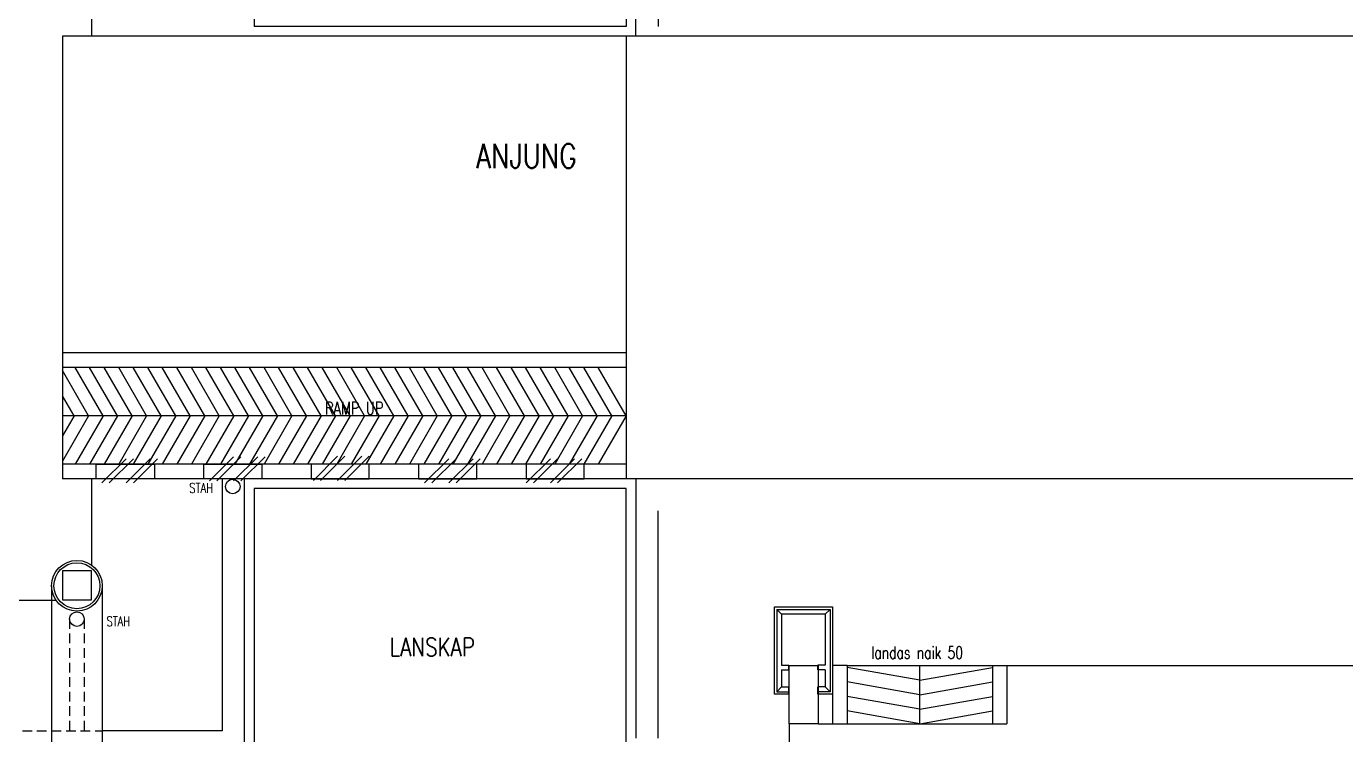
# Model space of a CAD drawing. Header units: millimetres. Extents: x 982 to 80582, y 687 to 58800.
# Drawn here: x 13346 to 26962, y 25021 to 32335 of the extents above; entities that cross this region are included whole.
import ezdxf
from ezdxf.enums import TextEntityAlignment as Align

# ---------------------------------------------------------------- set-up
doc = ezdxf.new("R2010")
doc.units = ezdxf.units.MM
doc.linetypes.add('DASHED2', pattern=[0.375, 0.25, -0.125])
doc.linetypes.add('HIDDEN', pattern=[0.375, 0.25, -0.125])
for name, color, linetype in [('A-ARR', 4, 'Continuous'), ('A-COLUMN', 3, 'Continuous'), ('A-DRAIN', 9, 'Continuous'), ('A-DROP', 8, 'Continuous'), ('A-FLR SYM', 13, 'Continuous'), ('A-NOTE', 2, 'Continuous'), ('A-PANEL', 13, 'Continuous'), ('A-PARTITION', 4, 'Continuous'), ('A-PTILE', 8, 'Continuous'), ('A-ROOMSYM', 3, 'Continuous'), ('A-RWDP', 4, 'Continuous'), ('A-STAIRH', 8, 'HIDDEN'), ('A-SYM', 8, 'Continuous'), ('A-WALL', 1, 'Continuous'), ('A-WLH', 7, 'Continuous')]:
    doc.layers.add(name, color=color, linetype=linetype)
doc.styles.add('ROMANS', font='romans.shx', dxfattribs={"width": 0.75, "height": 200})
doc.styles.add('style1', font='romans.shx', dxfattribs={"height": 750})

# ---------------------------------------------------------------- blocks, each defined once
blk = doc.blocks.new('A$C0ECF3D93')
at = {"layer": 'A-NOTE', "color": 8, "linetype": 'Continuous', "ltscale": 500}
for p, q in [((75, 825), (25, 875)), ((75, 650), (75, 825)), ((75, 825), (150, 825)), ((150, 875), (150, 825)), ((450, 875), (450, 825)), ((525, 825), (450, 825)), ((525, 825), (575, 875)), ((525, 650), (525, 825)), ((75, 650), (150, 650)), ((75, 75), (75, 600)), ((75, 600), (150, 600)), ((150, 650), (150, 600)), ((525, 650), (450, 650)), ((450, 650), (450, 600)), ((525, 600), (450, 600)), ((525, 75), (525, 600)), ((75, 75), (25, 25)), ((75, 75), (525, 75)), ((525, 75), (575, 25))]:
    blk.add_line(p, q, dxfattribs=at)
at = {"layer": 'A-PANEL', "color": 8}
for p, q in [((0, 0), (0, 900)), ((0, 900), (150, 900)), ((25, 875), (150, 875)), ((25, 25), (25, 875)), ((150, 900), (150, 875)), ((450, 900), (600, 900)), ((450, 900), (450, 875)), ((575, 875), (450, 875)), ((575, 25), (575, 875)), ((600, 900), (600, 0)), ((600, 0), (0, 0)), ((575, 25), (25, 25))]:
    blk.add_line(p, q, dxfattribs=at)
blk = doc.blocks.new('A$C52B244CD')
at = {"layer": 'A-WLH', "color": 8}
for p, q in [((0, 0), (250, 250)), ((75, 0), (325, 250)), ((250, 0), (500, 250)), ((325, 0), (575, 250))]:
    blk.add_line(p, q, dxfattribs=at)

msp = doc.modelspace()

# ---------------------------------------------------------------- linework, layer by layer
at = {"color": 8}
for p, q in [((19537.1, 32233.1), (19537.1, 27663.1)), ((13604.9, 26558.1), (13604.9, 24728.1)), ((14129.2, 26558.1), (14129.2, 24728.1)), ((21667.1, 25733.1), (21667.1, 25133.1)), ((21817.1, 25733.1), (21667.1, 25733.1)), ((21817.1, 25733.1), (21817.1, 25133.1)), ((23317.1, 25733.1), (23317.1, 25133.1)), ((23317.1, 25733.1), (23467.1, 25733.1)), ((23467.1, 25733.1), (23467.1, 25133.1)), ((23467.1, 25733.1), (27217.1, 25733.1))]:
    msp.add_line(p, q, dxfattribs=at)
at = {"layer": 'A-COLUMN', "color": 8}
for points in [[(13717.8, 26411.5), (14017.8, 26411.5), (14017.8, 26711.5), (13717.8, 26711.5)], [(21217.1, 25733.1), (21517.1, 25733.1), (21517.1, 25133.1), (21217.1, 25133.1)]]:
    msp.add_lwpolyline(points, close=True, dxfattribs=at)
at = {"layer": 'A-DRAIN', "color": 8, "linetype": 'Continuous', "ltscale": 1000}
for p, q in [((15697.1, 36253.1), (15697.1, 32333.1)), ((19537.1, 36253.1), (19537.1, 32333.1)), ((19637.1, 32233.1), (19637.1, 34583.1)), ((19867.1, 34583.1), (19867.1, 32333.1)), ((19537.1, 32333.1), (15697.1, 32333.1)), ((19537.1, 32233.1), (13717.1, 32233.1)), ((43767.1, 32233.1), (19537.1, 32233.1)), ((19537.1, 28963.1), (13717.1, 28963.1)), ((19537.1, 28813.1), (13717.1, 28813.1)), ((19537.1, 27813.1), (13717.1, 27813.1)), ((19537.1, 27663.1), (13717.1, 27663.1)), ((15367.1, 27663.1), (15367.1, 25058.1)), ((15597.1, 24483.1), (15597.1, 27663.1)), ((43767.1, 27663.1), (19537.1, 27663.1)), ((19637.1, 27663.1), (19637.1, 24983.1)), ((15697.1, 27563.1), (15697.1, 23313.1)), ((19537.1, 27563.1), (15697.1, 27563.1)), ((19537.1, 23313.1), (19537.1, 27563.1)), ((19867.1, 24983.1), (19867.1, 27333.1)), ((15367.1, 25058.1), (14129.2, 25058.1))]:
    msp.add_line(p, q, dxfattribs=at)
at = {"layer": 'A-DROP', "color": 8}
for p, q in [((14017.1, 32793.1), (14017.1, 32233.1)), ((13717.1, 32233.1), (13717.1, 27663.1)), ((14017.1, 27663.1), (14017.1, 26773.1)), ((8082, 26408.1), (13652.1, 26408.1)), ((21817.1, 25733.1), (23317.1, 25733.1)), ((21217.1, 25133.1), (21217.1, 23558.1)), ((21517.1, 25133.1), (23467.1, 25133.1))]:
    msp.add_line(p, q, dxfattribs=at)
at = {"layer": 'A-NOTE', "color": 8, "linetype": 'Continuous', "ltscale": 500}
for p, q in [((19537.1, 28313.1), (13717.1, 28313.1)), ((22567.1, 25133.1), (22567.1, 25733.1))]:
    msp.add_line(p, q, dxfattribs=at)
at = {"layer": 'A-PARTITION', "color": 8}
for radius in [262.1, 237.1]:
    msp.add_circle((13867.1, 26558.1), radius, dxfattribs=at)
at = {"layer": 'A-PTILE', "color": 8}
for p, q in [((13987.1, 28313.1), (13717.1, 28780.7)), ((14137.1, 28313.1), (13848.4, 28813.1)), ((14287.1, 28313.1), (13998.4, 28813.1)), ((14437.1, 28313.1), (14148.4, 28813.1)), ((14587.1, 28313.1), (14298.4, 28813.1)), ((14737.1, 28313.1), (14448.4, 28813.1)), ((14887.1, 28313.1), (14598.4, 28813.1)), ((15037.1, 28313.1), (14748.4, 28813.1)), ((15187.1, 28313.1), (14898.4, 28813.1)), ((15337.1, 28313.1), (15048.4, 28813.1)), ((15487.1, 28313.1), (15198.4, 28813.1)), ((15637.1, 28313.1), (15348.4, 28813.1)), ((15787.1, 28313.1), (15498.4, 28813.1)), ((15937.1, 28313.1), (15648.4, 28813.1)), ((16087.1, 28313.1), (15798.4, 28813.1)), ((16237.1, 28313.1), (15948.4, 28813.1)), ((16387.1, 28313.1), (16098.4, 28813.1)), ((16537.1, 28313.1), (16248.4, 28813.1)), ((16687.1, 28313.1), (16398.4, 28813.1)), ((16837.1, 28313.1), (16548.4, 28813.1)), ((16987.1, 28313.1), (16698.4, 28813.1)), ((17137.1, 28313.1), (16848.4, 28813.1)), ((17287.1, 28313.1), (16998.4, 28813.1)), ((17437.1, 28313.1), (17148.4, 28813.1)), ((17587.1, 28313.1), (17298.4, 28813.1)), ((17737.1, 28313.1), (17448.4, 28813.1)), ((17887.1, 28313.1), (17598.4, 28813.1)), ((18037.1, 28313.1), (17748.4, 28813.1)), ((18187.1, 28313.1), (17898.4, 28813.1)), ((18337.1, 28313.1), (18048.4, 28813.1)), ((18487.1, 28313.1), (18198.4, 28813.1)), ((18637.1, 28313.1), (18348.4, 28813.1)), ((18787.1, 28313.1), (18498.4, 28813.1)), ((18937.1, 28313.1), (18648.4, 28813.1)), ((19087.1, 28313.1), (18798.4, 28813.1)), ((19237.1, 28313.1), (18948.4, 28813.1)), ((19387.1, 28313.1), (19098.4, 28813.1)), ((19537.1, 28313.1), (19248.4, 28813.1)), ((13837.1, 28313.1), (13717.1, 28520.9)), ((13987.1, 28313.1), (13717.1, 27845.4)), ((13837.1, 28313.1), (13717.1, 28105.2)), ((14137.1, 28313.1), (13848.4, 27813.1)), ((14287.1, 28313.1), (13998.4, 27813.1)), ((14437.1, 28313.1), (14148.4, 27813.1)), ((14587.1, 28313.1), (14298.4, 27813.1)), ((14737.1, 28313.1), (14448.4, 27813.1)), ((14887.1, 28313.1), (14598.4, 27813.1)), ((15037.1, 28313.1), (14748.4, 27813.1)), ((15187.1, 28313.1), (14898.4, 27813.1)), ((15337.1, 28313.1), (15048.4, 27813.1)), ((15487.1, 28313.1), (15198.4, 27813.1)), ((15637.1, 28313.1), (15348.4, 27813.1)), ((15787.1, 28313.1), (15498.4, 27813.1)), ((15937.1, 28313.1), (15648.4, 27813.1)), ((16087.1, 28313.1), (15798.4, 27813.1)), ((16237.1, 28313.1), (15948.4, 27813.1)), ((16387.1, 28313.1), (16098.4, 27813.1)), ((16537.1, 28313.1), (16248.4, 27813.1)), ((16687.1, 28313.1), (16398.4, 27813.1)), ((16837.1, 28313.1), (16548.4, 27813.1)), ((16987.1, 28313.1), (16698.4, 27813.1)), ((17137.1, 28313.1), (16848.4, 27813.1)), ((17287.1, 28313.1), (16998.4, 27813.1)), ((17437.1, 28313.1), (17148.4, 27813.1)), ((17587.1, 28313.1), (17298.4, 27813.1)), ((17737.1, 28313.1), (17448.4, 27813.1)), ((17887.1, 28313.1), (17598.4, 27813.1)), ((18037.1, 28313.1), (17748.4, 27813.1)), ((18187.1, 28313.1), (17898.4, 27813.1)), ((18337.1, 28313.1), (18048.4, 27813.1)), ((18487.1, 28313.1), (18198.4, 27813.1)), ((18637.1, 28313.1), (18348.4, 27813.1)), ((18787.1, 28313.1), (18498.4, 27813.1)), ((18937.1, 28313.1), (18648.4, 27813.1)), ((19087.1, 28313.1), (18798.4, 27813.1)), ((19237.1, 28313.1), (18948.4, 27813.1)), ((19387.1, 28313.1), (19098.4, 27813.1)), ((19537.1, 28313.1), (19248.4, 27813.1)), ((22567.1, 25583.1), (21817.1, 25715.3)), ((22567.1, 25583.1), (23317.1, 25715.3)), ((22567.1, 25433.1), (21817.1, 25565.3)), ((22567.1, 25433.1), (23317.1, 25565.3)), ((22567.1, 25283.1), (21817.1, 25415.3)), ((22567.1, 25283.1), (23317.1, 25415.3)), ((22567.1, 25133.1), (21817.1, 25265.3)), ((22567.1, 25133.1), (23317.1, 25265.3))]:
    msp.add_line(p, q, dxfattribs=at)
at = {"layer": 'A-RWDP', "color": 8, "linetype": 'HIDDEN', "ltscale": 400}
for p, q in [((13792.1, 26213.7), (13792.1, 25058.1)), ((13942.1, 26213.7), (13942.1, 25058.1))]:
    msp.add_line(p, q, dxfattribs=at)
at = {"layer": 'A-RWDP', "color": 8}
for centre in [(15475.7, 27582.8), (13867.1, 26213.7)]:
    msp.add_circle(centre, 75, dxfattribs=at)
at = {"layer": 'A-STAIRH', "color": 8, "linetype": 'DASHED2', "ltscale": 400}
msp.add_line((7604.9, 25058.1), (14129.2, 25058.1), dxfattribs=at)
at = {"layer": 'A-WALL', "color": 8, "linetype": 'Continuous', "ltscale": 900}
for points in [[(14066.6, 27813.1), (14666.6, 27813.1), (14666.6, 27663.1), (14066.6, 27663.1)], [(15175.7, 27813.1), (15775.7, 27813.1), (15775.7, 27663.1), (15175.7, 27663.1)], [(16884.9, 27813.1), (16284.9, 27813.1), (16284.9, 27663.1), (16884.9, 27663.1)], [(17994.1, 27813.1), (17394.1, 27813.1), (17394.1, 27663.1), (17994.1, 27663.1)], [(19103.2, 27813.1), (18503.2, 27813.1), (18503.2, 27663.1), (19103.2, 27663.1)]]:
    msp.add_lwpolyline(points, close=True, dxfattribs=at)

# ---------------------------------------------------------------- block references
at = {"layer": 'A-ARR', "color": 8, "rotation": 180}
msp.add_blockref('A$C0ECF3D93', (21666.1, 26338.8), dxfattribs=at)
at = {"layer": 'A-WLH', "color": 8}
for p in [(14124.6, 27619.1), (15234.8, 27640.8), (16307.9, 27645.1), (17455.6, 27619.1), (18503.8, 27619.1)]:
    msp.add_blockref('A$C52B244CD', p, dxfattribs=at)

# ---------------------------------------------------------------- texts
at = {"layer": 'A-DROP', "color": 8, "style": 'ROMANS', "width": 0.75}
msp.add_text('landas naik 50', height=125, dxfattribs=at).set_placement((22539.2, 25804.8), align=Align.CENTER)
at = {"layer": 'A-FLR SYM', "color": 8, "style": 'ROMANS', "width": 0.75}
msp.add_text('RAMP UP', height=131.25, dxfattribs=at).set_placement((16427.6, 28325))
at = {"layer": 'A-ROOMSYM', "color": 8, "style": 'style1', "width": 0.8}
for s, height, p in [('ANJUNG', 250, (18506.7, 30871.2)), ('LANSKAP', 187.5, (17535.5, 25831.7))]:
    msp.add_text(s, height=height, dxfattribs=at).set_placement(p, align=Align.CENTER)
at = {"layer": 'A-SYM', "color": 8, "linetype": 'HIDDEN', "ltscale": 500, "style": 'ROMANS', "width": 0.75}
for p in [(15027.5, 27517.4), (14172.3, 26141)]:
    msp.add_text('STAH', height=100, dxfattribs=at).set_placement(p)

doc.saveas('drawing.dxf')
